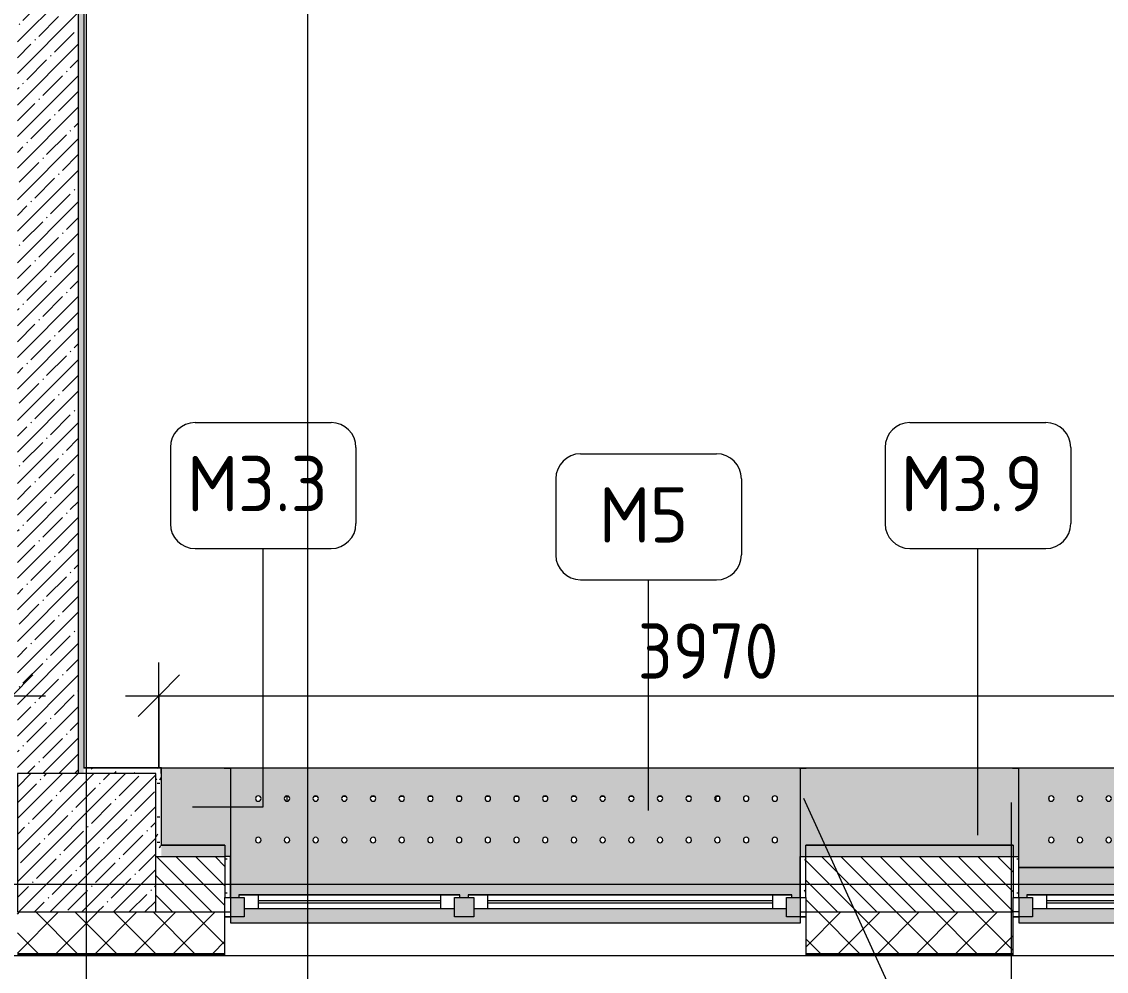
# Model space of a CAD drawing. Header units: millimetres. Extents: x -8624 to 200327, y -8553 to 29000.
# Drawn here: x 143775 to 147697, y -315 to 3118 of the extents above; entities that cross this region are included whole.
import ezdxf

# ---------------------------------------------------------------- set-up
doc = ezdxf.new("R2010")
doc.units = ezdxf.units.MM
doc.linetypes.add('Осевая', pattern=[15875, 3175, -2381.25, 7937.5, -2381.25])
for name, color, linetype, lineweight in [('A-ANNO-DIMS', 7, 'Continuous', 9), ('A-ANNO-DIMS-100', 7, 'Continuous', 9), ('A-GLAZ-2', 7, 'Continuous', 9), ('A-WALL-3', 7, 'Continuous', 9), ('A-WALL-4', 7, 'Continuous', 13), ('I-WALL-5', 7, 'Continuous', 9), ('M-EQPM-1', 7, 'Continuous', 9), ('S-COLS-2', 7, 'Continuous', 9), ('Знаки', 7, 'Continuous', 9), ('Марки для знаков', 7, 'Continuous', 9), ('Оси', 7, 'Continuous', 9), ('Оси-2', 7, 'Осевая', 9)]:
    doc.layers.add(name, color=color, linetype=linetype, lineweight=lineweight)
doc.layers.add('I-WALL-7', color=9, linetype='Continuous', lineweight=9, true_color=0x808080)
doc.layers.add('Знаки-1', color=7, linetype='Continuous', lineweight=9, true_color=0xd7cfbf)
doc.styles.add('GOST Common_1', font='GOST_Common.ttf', dxfattribs={"height": 200})
doc.styles.add('ISOCPEUR_1', font='isocpeur.ttf', dxfattribs={"width": 0.9, "height": 200})
doc.dimstyles.new('ISO-2_0_0_9К_Средний_округл2', dxfattribs={"dimscale": 304.8, "dimtxt": 199.196235, "dimasz": 0.492126, "dimexe": 0.393701, "dimexo": 0, "dimgap": 0, "dimtad": 1, "dimdec": 0, "dimrnd": 10, "dimzin": 0, "dimdsep": 46, "dimtxsty": 'ISOCPEUR_1', "dimblk1": 'OBLIQUE', "dimblk2": 'OBLIQUE', "dimsah": 1, "dimcen": 0.09, "dimdle": 0.393701, "dimazin": 0, "dimtfac": 1, "dimtdec": 4, "dimtix": 1, "dimtmove": 0, "dimatfit": 3, "dimfxl": 1, "dimtvp": 1, "dimtolj": 1, "dimtzin": 0, "dimarcsym": 2})
pattern_1 = [(0, (96349.85, 0), (121.92, 30.48), [10.058, -81.382, 10.058, -81.382, -487.68]), (0, (96349.85, 0), (121.92, 30.48), [-182.88, 10.058, -172.822, 10.058, -81.382, -213.36]), (0, (96349.85, 0), (121.92, 30.48), [-457.2, 10.058, -50.902, 10.058, -142.342]), (120, (96395.57, 15.24), (-87.356454, 90.345817), [10.058, -81.382, 10.058, -81.382, -487.68]), (120, (96395.57, 15.24), (-87.356454, 90.345817), [-182.88, 10.058, -172.822, 10.058, -81.382, -213.36]), (120, (96395.57, 15.24), (-87.356454, 90.345817), [-457.2, 10.058, -50.902, 10.058, -142.342]), (240, (96410.81, 76.2), (-34.563546, -120.825817), [10.058, -81.382, 10.058, -81.382, -487.68]), (240, (96410.81, 76.2), (-34.563546, -120.825817), [-182.88, 10.058, -172.822, 10.058, -81.382, -213.36]), (240, (96410.81, 76.2), (-34.563546, -120.825817), [-457.2, 10.058, -50.902, 10.058, -142.342])]

# ---------------------------------------------------------------- blocks, each defined once
blk = doc.blocks.new('BSC_Колонна _Прямоугольная - 500х500-V179-План зашивки приборов отопления в осях 3 этажа 12-23')
at = {"layer": 'S-COLS-2'}
h = blk.add_hatch(dxfattribs=at)
h.set_pattern_fill('FP_126', color=256, style=0, pattern_type=2)
h.set_pattern_definition([(45, (-47660, -150), (-57.02463, 57.02463), []), (45, (-47602.975, -150), (-57.02463, 57.02463), [100.806, -20.161, 3.353, -16.808])])
h.paths.add_polyline_path([(-250, -250), (250, -250), (250, 250), (-250, 250), (-250, -205.9)])
for p, q in [((250, 250), (-250, 250)), ((-250, 250), (-250, -250)), ((250, -250), (250, 250)), ((-250, -250), (250, -250))]:
    blk.add_line(p, q, dxfattribs=at)
blk = doc.blocks.new('120_Окно_СКБ_2Ст - 120_Окно_СКБ_2Ст 2100х2400 _мал створка справа_-V199-План зашивки приборов отопления в осях 3 этажа 12-23')
at = {"layer": 'A-GLAZ-2'}
for p, q in [((-1050, -127), (-1050, -57)), ((-1050, -57), (-980, -57)), ((-1030.8, -57), (-1050, -57)), ((-980, -57), (-980, -127)), ((150, -127), (150, -57)), ((150, -57), (220, -57)), ((220, -57), (220, -127)), ((980, -127), (980, -57)), ((980, -57), (1050, -57)), ((1050, -57), (1029.2, -57)), ((1050, -57), (1050, -127)), ((150, -87), (-980, -87)), ((-980, -87), (-980, -127)), ((-930, -137), (-930, -87)), ((-930, -107), (100, -107)), ((100, -117), (-930, -117)), ((100, -137), (100, -87)), ((150, -127), (150, -87)), ((980, -87), (220, -87)), ((220, -87), (220, -127)), ((270, -137), (270, -87)), ((270, -107), (930, -107)), ((930, -117), (270, -117)), ((930, -137), (930, -87)), ((980, -127), (980, -87)), ((-980, -127), (-1050, -127)), ((-980, -127), (-1000, -127)), ((-1000, -127), (-1000, -137)), ((-1000, -137), (170, -137)), ((170, -137), (-1000, -137)), ((220, -127), (150, -127)), ((170, -127), (150, -127)), ((170, -137), (170, -127)), ((220, -127), (200, -127)), ((200, -127), (200, -137)), ((200, -137), (1000, -137)), ((1000, -137), (200, -137)), ((1050, -127), (980, -127)), ((1000, -127), (980, -127)), ((1000, -137), (1000, -127))]:
    blk.add_line(p, q, dxfattribs=at)
blk = doc.blocks.new('120_Окно_СКБ_1Ст - 120_Окно_СКБ_1Ст 900х2500_h_-V209-План зашивки приборов отопления в осях 3 этажа 12-23')
at = {"layer": 'A-GLAZ-2'}
for p, q in [((-450, -127), (-450, -57)), ((-450, -57), (-380, -57)), ((-430, -57), (-450, -57)), ((-380, -57), (-380, -127)), ((380, -127), (380, -57)), ((380, -57), (450, -57)), ((450, -57), (430, -57)), ((450, -57), (450, -127)), ((380, -87), (-380, -87)), ((-380, -87), (-380, -127)), ((-330, -137), (-330, -87)), ((-330, -107), (330, -107)), ((330, -117), (-330, -117)), ((330, -137), (330, -87)), ((380, -127), (380, -87)), ((-380, -127), (-450, -127)), ((-380, -127), (-400, -127)), ((-400, -127), (-400, -137)), ((-400, -137), (400, -137)), ((400, -137), (-400, -137)), ((450, -127), (380, -127)), ((400, -127), (380, -127)), ((400, -137), (400, -127))]:
    blk.add_line(p, q, dxfattribs=at)
blk = doc.blocks.new('radiator_prado_classic_z_tip_30_po exemplyaru - Classic Z Тип 30-500-30677899-План зашивки приборов отопления в осях 3 этажа 12-23')
at = {"layer": 'M-EQPM-1'}
for p, q in [((11.7, 146), (23.3, 146)), ((17.5, 146), (11.7, 146)), ((17.5, 146), (17.5, 127.9)), ((17.5, 146), (17.5, 127.9)), ((17.5, 146), (18.5, 146)), ((21.2, 146), (17.5, 146)), ((17.5, 146), (21.2, 146)), ((23.1, 146), (17.5, 146)), ((18.5, 146), (21.2, 146)), ((23.1, 146), (18.5, 146)), ((21.2, 146), (23.1, 146)), ((23.1, 146), (21.2, 146)), ((21.2, 146), (23.1, 146)), ((115.5, 146), (127.1, 146)), ((127.1, 146), (115.5, 146)), ((219.2, 146), (230.8, 146)), ((230.8, 146), (219.2, 146)), ((323, 146), (334.6, 146)), ((334.6, 146), (323, 146)), ((426.7, 146), (438.3, 146)), ((438.3, 146), (426.7, 146)), ((530.5, 146), (542.1, 146)), ((542.1, 146), (530.5, 146)), ((634.2, 146), (644.7, 146)), ((644.7, 146), (634.2, 146)), ((738, 146), (749.6, 146)), ((749.6, 146), (738, 146)), ((841.7, 146), (853.3, 146)), ((853.3, 146), (841.7, 146)), ((945.5, 146), (957.1, 146)), ((957.1, 146), (945.5, 146)), ((1049.2, 146), (1060.8, 146)), ((1060.8, 146), (1049.2, 146)), ((1153, 146), (1164.6, 146)), ((1164.6, 146), (1153, 146)), ((1256.7, 146), (1268.3, 146)), ((1268.3, 146), (1256.7, 146)), ((1360.5, 146), (1371.8, 146)), ((1371.8, 146), (1360.5, 146)), ((1464.2, 146), (1475.8, 146)), ((1475.8, 146), (1464.2, 146)), ((1567.5, 145.6), (1567.5, 130.3)), ((1567.5, 145.6), (1567.5, 130.3)), ((1568, 146), (1579.6, 146)), ((1568.5, 146), (1578.7, 146)), ((1578.7, 146), (1568.5, 146)), ((1568.5, 146), (1578.7, 146)), ((1578.7, 146), (1568.5, 146)), ((1578.7, 146), (1568.5, 146)), ((1582.5, 132.9), (1582.5, 142.9)), ((1582.5, 132.9), (1582.5, 142.9))]:
    blk.add_line(p, q, dxfattribs=at)
blk = doc.blocks.new('radiator_prado_classic_z_tip_30_po exemplyaru - Classic Z Тип 30-500-V227-План зашивки приборов отопления в осях 3 этажа 12-23')
at = {"layer": 'M-EQPM-1'}
for p, q in [((32.5, 112.1), (32.5, 123.8)), ((32.5, 112.1), (32.5, 123.8)), ((667.5, 126.8), (667.5, 109.1)), ((667.5, 126.8), (667.5, 109.1))]:
    blk.add_line(p, q, dxfattribs=at)
blk = doc.blocks.new('Зашивка радиатора_ с перфорацией М5 - Зашивка радиатора_ с перфорацией М5-V241-План зашивки приборов отопления в осях 3 этажа 12-23')
at = {"layer": 'Знаки-1'}
h = blk.add_hatch(color=256, dxfattribs=at)
h.paths.add_polyline_path([(1750, 380), (-310, 380), (-310, -179.9), (1750, -179.9), (1750, 296.2)])
h.paths.add_polyline_path([(-256.4, 328.3), (870.8, 328.3), (870.8, 288.3), (890.8, 288.3), (890.8, 278.3), (-279.2, 278.3), (-279.2, 288.3), (-259.2, 288.3), (-259.2, 328.3), (-257, 328.3)])
h.paths.add_polyline_path([(1464.3, 328.3), (1700.8, 328.3), (1700.8, 288.3), (1720.8, 287.9), (1720.8, 278.3), (920.8, 278.3), (920.8, 288.3), (940.8, 288.3), (940.8, 328.3), (1100.8, 328.3)])
h.paths.add_polyline_path([(1442.5, 90.4), (1447.5, 89), (1451.2, 85.4), (1452.5, 80.2), (1451.2, 75.4), (1447.5, 71.7), (1442.5, 70.4), (1437.5, 71.7), (1433.8, 75.4), (1432.5, 80.4), (1433.8, 85.4), (1437.5, 89), (1439.9, 90)])
h.paths.add_polyline_path([(1650, 90.4), (1655, 89), (1658.7, 85.4), (1660, 80.2), (1658.7, 75.4), (1655, 71.7), (1650, 70.4), (1645, 71.7), (1641.3, 75.4), (1640, 80.4), (1641.3, 85.4), (1645, 89), (1647.4, 90)])
h.paths.add_polyline_path([(1131.2, 90.4), (1136.2, 89), (1139.9, 85.4), (1141.2, 80.2), (1139.9, 75.4), (1136.2, 71.7), (1131.2, 70.4), (1126.2, 71.7), (1122.6, 75.4), (1121.2, 80.4), (1122.6, 85.4), (1126.2, 89), (1128.7, 90)])
h.paths.add_polyline_path([(1235, 90.4), (1240, 89), (1243.7, 85.4), (1245, 80.2), (1243.7, 75.4), (1240, 71.7), (1235, 70.4), (1230, 71.7), (1226.3, 75.4), (1225, 80.4), (1226.3, 85.4), (1230, 89), (1232.4, 90)])
h.paths.add_polyline_path([(923.7, 90.4), (928.7, 89), (932.4, 85.4), (933.7, 80.2), (932.4, 75.4), (928.7, 71.7), (923.7, 70.4), (918.7, 71.7), (915.1, 75.4), (913.7, 80.4), (915.1, 85.4), (919, 89.1), (921.2, 90)])
h.paths.add_polyline_path([(1338.7, 90.4), (1343.7, 89), (1347.4, 85.4), (1348.7, 80.2), (1347.4, 75.4), (1343.7, 71.7), (1338.7, 70.4), (1333.7, 71.7), (1330.1, 75.4), (1328.7, 80.4), (1330.1, 85.4), (1333.7, 89), (1336.2, 90)])
h.paths.add_polyline_path([(820, 90.4), (825, 89), (828.7, 85.4), (830, 80.2), (828.7, 75.4), (825, 71.7), (820, 70.4), (815, 71.7), (811.3, 75.4), (810, 80.4), (811.3, 85.4), (815, 89), (817.4, 90)])
h.paths.add_polyline_path([(1546.2, 90.4), (1551.2, 89), (1554.9, 85.4), (1556.2, 80.2), (1554.9, 75.4), (1551.2, 71.7), (1546.2, 70.4), (1541.2, 71.7), (1537.6, 75.4), (1536.2, 80.4), (1537.6, 85.4), (1541.2, 89), (1543.7, 90)])
h.paths.add_polyline_path([(1027.5, 90.4), (1032.5, 89), (1036.2, 85.4), (1037.5, 80.2), (1036.2, 75.4), (1032.5, 71.7), (1027.5, 70.4), (1022.5, 71.7), (1018.8, 75.4), (1017.5, 80.4), (1018.8, 85.4), (1022.5, 89), (1024.9, 90)])
h.paths.add_polyline_path([(197.5, 90.4), (202.5, 89), (206.2, 85.4), (207.5, 80.2), (206.2, 75.4), (202.5, 71.7), (197.5, 70.4), (192, 72.1), (188.8, 75.4), (187.5, 80.4), (188.8, 85.4), (192.5, 89), (194.9, 90)])
h.paths.add_polyline_path([(508.7, 90.4), (513.7, 89), (517.4, 85.4), (518.7, 80.2), (517.4, 75.4), (513.7, 71.7), (508.7, 70.4), (503.7, 71.7), (500.1, 75.4), (498.7, 80.4), (500.1, 85.4), (503.7, 89), (506.2, 90)])
h.paths.add_polyline_path([(93.7, 90.4), (98.7, 89), (102.4, 85.4), (103.7, 80.2), (102.4, 75.4), (98.7, 71.7), (93.7, 70.4), (88.7, 71.7), (85.1, 75.4), (83.7, 80.4), (85.1, 85.4), (88.7, 89), (91.2, 90)])
h.paths.add_polyline_path([(405, 90.4), (410, 89), (413.7, 85.4), (415, 80.2), (413.7, 75.4), (410, 71.7), (405, 70.4), (400, 71.7), (396.3, 75.4), (395, 80.4), (396.3, 85.4), (400, 89), (402.4, 90)])
h.paths.add_polyline_path([(-217.5, 90.4), (-212.5, 89), (-208.8, 85.4), (-207.5, 80.2), (-208.8, 75.4), (-212.5, 71.7), (-217.5, 70.4), (-222.5, 71.7), (-226.2, 75.4), (-227.5, 80.4), (-226.2, 85.4), (-222.5, 89), (-220.1, 90)])
h.paths.add_polyline_path([(612.5, 90.4), (617.5, 89), (621.2, 85.4), (622.5, 80.2), (621.2, 75.4), (617.5, 71.7), (612.5, 70.4), (607.5, 71.7), (603.8, 75.4), (602.5, 80.4), (603.8, 85.4), (607.5, 89), (609.9, 90)])
h.paths.add_polyline_path([(716.2, 90.4), (721.2, 89), (724.9, 85.4), (726.2, 80.2), (724.9, 75.4), (721.2, 71.7), (716.2, 70.4), (711.2, 71.7), (707.6, 75.4), (706.2, 80.4), (707.6, 85.4), (711.2, 89), (713.7, 90)])
h.paths.add_polyline_path([(-10, 90.4), (-5, 89), (-1.3, 85.4), (0, 80.2), (-1.3, 75.4), (-5, 71.7), (-10, 70.4), (-15, 71.7), (-18.7, 75.4), (-20, 80.4), (-18.7, 85.4), (-15, 89), (-12.6, 90)])
h.paths.add_polyline_path([(-113.8, 90.4), (-108.8, 89), (-105.1, 85.4), (-103.8, 80.2), (-105.1, 75.4), (-108.8, 71.7), (-113.8, 70.4), (-118.8, 71.7), (-122.4, 75.4), (-123.8, 80.4), (-122.4, 85.4), (-118.8, 89), (-116.3, 90)])
h.paths.add_polyline_path([(301.2, 90.4), (306.2, 89), (309.9, 85.4), (311.2, 80.2), (309.9, 75.4), (306.2, 71.7), (301.2, 70.4), (296.2, 71.7), (292.6, 75.4), (291.2, 80.4), (292.6, 85.4), (296.2, 89), (298.7, 90)])
h.paths.add_polyline_path([(716.2, -59.6), (721.2, -61), (724.9, -64.6), (726.2, -69.6), (724.9, -74.6), (721.2, -78.3), (716.2, -79.6), (711.2, -78.3), (707.6, -74.6), (706.2, -69.6), (707.6, -64.6), (711.2, -61), (713.7, -60)])
h.paths.add_polyline_path([(923.7, -59.6), (928.7, -61), (932.4, -64.6), (933.7, -69.6), (932.4, -74.6), (928.7, -78.3), (923.7, -79.6), (918.7, -78.3), (915.1, -74.6), (913.7, -69.6), (915.1, -64.6), (919, -60.9), (921.2, -60)])
h.paths.add_polyline_path([(1027.5, -59.6), (1032.5, -61), (1036.2, -64.6), (1037.5, -69.6), (1036.2, -74.6), (1032.5, -78.3), (1027.5, -79.6), (1022.5, -78.3), (1018.8, -74.6), (1017.5, -69.6), (1018.8, -64.6), (1022.5, -61), (1024.9, -60)])
h.paths.add_polyline_path([(1131.2, -59.6), (1136.2, -61), (1139.9, -64.6), (1141.2, -69.6), (1139.9, -74.6), (1136.2, -78.3), (1131.2, -79.6), (1126.2, -78.3), (1122.6, -74.6), (1121.2, -69.6), (1122.6, -64.6), (1126.2, -61), (1128.7, -60)])
h.paths.add_polyline_path([(1235, -59.6), (1240, -61), (1243.7, -64.6), (1245, -69.6), (1243.7, -74.6), (1240, -78.3), (1235, -79.6), (1230, -78.3), (1226.3, -74.6), (1225, -69.6), (1226.3, -64.6), (1230, -61), (1232.4, -60)])
h.paths.add_polyline_path([(1338.7, -59.6), (1343.7, -61), (1347.4, -64.6), (1348.7, -69.6), (1347.4, -74.6), (1343.7, -78.3), (1338.7, -79.6), (1333.7, -78.3), (1330.1, -74.6), (1328.7, -69.6), (1330.1, -64.6), (1333.7, -61), (1336.2, -60)])
h.paths.add_polyline_path([(1442.5, -59.6), (1447.5, -61), (1451.2, -64.6), (1452.5, -69.6), (1451.2, -74.6), (1447.5, -78.3), (1442.5, -79.6), (1437.5, -78.3), (1433.8, -74.6), (1432.5, -69.6), (1433.8, -64.6), (1437.5, -61), (1439.9, -60)])
h.paths.add_polyline_path([(1546.2, -59.6), (1551.2, -61), (1555.2, -65.3), (1556.2, -69.6), (1554.9, -74.6), (1551.2, -78.3), (1546.2, -79.6), (1541.2, -78.3), (1537.6, -74.6), (1536.2, -69.6), (1537.6, -64.6), (1541.2, -61), (1543.7, -60)])
h.paths.add_polyline_path([(1650, -59.6), (1655, -61), (1658.7, -64.6), (1660, -69.6), (1658.7, -74.6), (1655, -78.3), (1650, -79.6), (1645, -78.3), (1641.3, -74.6), (1640, -69.6), (1641.3, -64.6), (1645, -61), (1647.4, -60)])
h.paths.add_polyline_path([(820, -59.6), (825, -61), (828.7, -64.6), (830, -69.6), (828.7, -74.6), (825, -78.3), (820, -79.6), (815, -78.3), (811.3, -74.6), (810, -69.6), (811.3, -64.6), (815, -61), (817.4, -60)])
h.paths.add_polyline_path([(93.7, -59.6), (98.7, -61), (102.4, -64.6), (103.7, -69.6), (102.4, -74.6), (98.7, -78.3), (93.7, -79.6), (88.7, -78.3), (85.1, -74.6), (83.7, -69.6), (85.1, -64.6), (88.7, -61), (91.2, -60)])
h.paths.add_polyline_path([(508.7, -59.6), (513.7, -61), (517.4, -64.6), (518.7, -69.6), (517.4, -74.6), (513.7, -78.3), (508.7, -79.6), (503.7, -78.3), (500.1, -74.6), (498.7, -69.6), (500.1, -64.6), (503.7, -61), (506.2, -60)])
h.paths.add_polyline_path([(-113.8, -59.6), (-108.8, -61), (-105.1, -64.6), (-103.8, -69.6), (-105.1, -74.6), (-108.8, -78.3), (-113.8, -79.6), (-118.8, -78.3), (-122.4, -74.6), (-123.8, -69.6), (-122.4, -64.6), (-118.8, -61), (-116.3, -60)])
h.paths.add_polyline_path([(301.2, -59.6), (306.2, -61), (309.9, -64.6), (311.2, -69.6), (309.9, -74.6), (306.2, -78.3), (301.2, -79.6), (296.2, -78.3), (292.6, -74.6), (291.2, -69.6), (292.6, -64.6), (296.2, -61), (298.7, -60)])
h.paths.add_polyline_path([(197.5, -59.6), (202.5, -61), (206.2, -64.6), (207.5, -69.6), (206.2, -74.6), (202.5, -78.3), (197.5, -79.6), (192, -77.9), (188.8, -74.6), (187.5, -69.6), (188.8, -64.6), (192.5, -61), (194.9, -60)])
h.paths.add_polyline_path([(-217.5, -59.6), (-212.5, -61), (-208.8, -64.6), (-207.5, -69.6), (-208.8, -74.6), (-212.5, -78.3), (-217.5, -79.6), (-222.5, -78.3), (-226.2, -74.6), (-227.5, -69.6), (-226.2, -64.6), (-222.5, -61), (-220.1, -60)])
h.paths.add_polyline_path([(612.5, -59.6), (617.5, -61), (621.2, -64.6), (622.5, -69.6), (621.2, -74.6), (617.5, -78.3), (612.5, -79.6), (607.5, -78.3), (603.8, -74.6), (602.5, -69.6), (603.8, -64.6), (607.5, -61), (609.9, -60)])
h.paths.add_polyline_path([(405, -59.6), (410, -61), (413.7, -64.6), (415, -69.6), (413.7, -74.6), (410, -78.3), (405, -79.6), (400, -78.3), (396.3, -74.6), (395, -69.6), (396.3, -64.6), (400, -61), (402.4, -60)])
h.paths.add_polyline_path([(-10, -59.6), (-5, -61), (-1.3, -64.6), (0, -69.6), (-1.3, -74.6), (-5, -78.3), (-10, -79.6), (-15, -78.3), (-18.7, -74.6), (-20, -69.6), (-18.7, -64.6), (-15, -61), (-12.6, -60)])
at = {"layer": 'Знаки'}
for p, q in [((1750, 380), (-310, 380)), ((-310, 380), (-310, 288.3)), ((1750, -179.9), (1750, 380)), ((-310, 140.3), (-310, -179.9)), ((-310, -179.9), (1750, -179.9))]:
    blk.add_line(p, q, dxfattribs=at)
for centre, start, end in [((-217.5, 80.4), 0, 180), ((-217.5, 80.4), 180, 0), ((-113.8, 80.4), 0, 180), ((-113.8, 80.4), 180, 0), ((-10, 80.4), 0, 180), ((-10, 80.4), 180, 360), ((93.7, 80.4), 0, 180), ((93.7, 80.4), 180, 0), ((197.5, 80.4), 0, 180), ((197.5, 80.4), 180, 0), ((301.2, 80.4), 0, 180), ((301.2, 80.4), 180, 0), ((405, 80.4), 0, 180), ((405, 80.4), 180, 0), ((508.7, 80.4), 0, 180), ((508.7, 80.4), 180, 0), ((612.5, 80.4), 0, 180), ((612.5, 80.4), 180, 0), ((716.2, 80.4), 0, 180), ((716.2, 80.4), 180, 0), ((820, 80.4), 0, 180), ((820, 80.4), 180, 0), ((923.7, 80.4), 0, 180), ((923.7, 80.4), 180, 360), ((1027.5, 80.4), 0, 180), ((1027.5, 80.4), 180, 0), ((1131.2, 80.4), 0, 180), ((1131.2, 80.4), 180, 360), ((1235, 80.4), 0, 180), ((1235, 80.4), 180, 0), ((1338.7, 80.4), 0, 180), ((1338.7, 80.4), 180, 0), ((1442.5, 80.4), 0, 180), ((1442.5, 80.4), 180, 360), ((1546.2, 80.4), 0, 180), ((1546.2, 80.4), 180, 0), ((1650, 80.4), 0, 180), ((1650, 80.4), 180, 360), ((-217.5, -69.6), 0, 180), ((-217.5, -69.6), 180, 0), ((-113.8, -69.6), 0, 180), ((-113.8, -69.6), 180, 0), ((-10, -69.6), 0, 180), ((-10, -69.6), 180, 0), ((93.7, -69.6), 0, 180), ((93.7, -69.6), 180, 0), ((197.5, -69.6), 0, 180), ((197.5, -69.6), 180, 0), ((301.2, -69.6), 0, 180), ((301.2, -69.6), 180, 0), ((405, -69.6), 0, 180), ((405, -69.6), 180, 0), ((508.7, -69.6), 0, 180), ((508.7, -69.6), 180, 0), ((612.5, -69.6), 0, 180), ((612.5, -69.6), 180, 0), ((716.2, -69.6), 0, 180), ((716.2, -69.6), 180, 0), ((820, -69.6), 0, 180), ((820, -69.6), 180, 0), ((923.7, -69.6), 0, 180), ((923.7, -69.6), 180, 0), ((1027.5, -69.6), 0, 180), ((1027.5, -69.6), 180, 0), ((1131.2, -69.6), 0, 180), ((1131.2, -69.6), 180, 0), ((1235, -69.6), 0, 180), ((1235, -69.6), 180, 0), ((1338.7, -69.6), 0, 180), ((1338.7, -69.6), 180, 0), ((1442.5, -69.6), 0, 180), ((1442.5, -69.6), 180, 0), ((1546.2, -69.6), 0, 180), ((1546.2, -69.6), 180, 0), ((1650, -69.6), 0, 180), ((1650, -69.6), 180, 0)]:
    blk.add_arc(centre, 10, start, end, dxfattribs=at)
blk = doc.blocks.new('Зашивка радиатора_ с перфорацией М1 - Зашивка радиатора_ с перфорацией М1-V242-План зашивки приборов отопления в осях 3 этажа 12-23')
at = {"layer": 'Знаки-1'}
h = blk.add_hatch(color=256, dxfattribs=at)
h.paths.add_polyline_path([(85.4, 380), (-430, 380), (-430, 180), (430, 180), (430, 380), (380, 380)])
h.paths.add_polyline_path([(-380, 328.3), (380, 328.3), (380, 288.3), (400, 288.3), (400, 278.3), (-400, 278.3), (-400, 288.3), (-380, 288.3), (-380, 296.2)])
h = blk.add_hatch(color=256, dxfattribs=at)
h.paths.add_polyline_path([(430, 180), (-430, 180), (-430, -179.9), (430.2, -179.9), (430, 179.9)])
h.paths.add_polyline_path([(312.2, 90.4), (317.2, 89), (320.9, 85.4), (322.2, 80.2), (320.9, 75.4), (317.2, 71.7), (312.2, 70.4), (307.2, 71.7), (303.6, 75.4), (302.2, 80.4), (303.6, 85.4), (307.2, 89), (309.7, 90)])
h.paths.add_polyline_path([(104.7, 90.4), (109.7, 89), (113.4, 85.4), (114.7, 80.2), (113.4, 75.4), (109.7, 71.7), (104.7, 70.4), (99.7, 71.7), (96.1, 75.4), (94.7, 80.4), (96.1, 85.4), (99.7, 89), (102.2, 90)])
h.paths.add_polyline_path([(-206.5, 90.4), (-201.5, 89), (-197.8, 85.4), (-196.5, 80.2), (-197.8, 75.4), (-201.5, 71.7), (-206.5, 70.4), (-211.5, 71.7), (-215.2, 75.4), (-216.5, 80.4), (-215.2, 85.4), (-211.5, 89), (-209.1, 90)])
h.paths.add_polyline_path([(-310.3, 90.4), (-305.3, 89), (-301.6, 85.4), (-300.3, 80.2), (-301.6, 75.4), (-305.3, 71.7), (-310.3, 70.4), (-315.3, 71.7), (-318.9, 75.4), (-320.3, 80.4), (-318.9, 85.4), (-315.3, 89), (-312.8, 90)])
h.paths.add_polyline_path([(1, 90.4), (6, 89), (9.7, 85.4), (11, 80.2), (9.7, 75.4), (6, 71.7), (1, 70.4), (-4, 71.7), (-7.7, 75.4), (-9, 80.4), (-7.7, 85.4), (-4, 89), (-1.6, 90)])
h.paths.add_polyline_path([(-102.8, 90.4), (-97.8, 89), (-94.1, 85.4), (-92.8, 80.2), (-94.1, 75.4), (-97.8, 71.7), (-102.8, 70.4), (-107.8, 71.7), (-111.4, 75.4), (-112.8, 80.4), (-111.4, 85.4), (-107.8, 89), (-105.3, 90)])
h.paths.add_polyline_path([(208.5, 90.4), (213.5, 89), (217.2, 85.4), (218.5, 80.2), (217.2, 75.4), (213.5, 71.7), (208.5, 70.4), (203.5, 71.7), (199.8, 75.4), (198.5, 80.4), (199.8, 85.4), (203.5, 89), (205.9, 90)])
h.paths.add_polyline_path([(1, -59.6), (6, -61), (9.7, -64.6), (11, -69.6), (9.7, -74.6), (6, -78.3), (1, -79.6), (-4, -78.3), (-7.7, -74.6), (-9, -69.6), (-7.7, -64.6), (-4, -61), (-1.6, -60)])
h.paths.add_polyline_path([(208.5, -59.6), (213.5, -61), (217.2, -64.6), (218.5, -69.6), (217.2, -74.6), (213.5, -78.3), (208.5, -79.6), (203.5, -78.3), (199.8, -74.6), (198.5, -69.6), (199.8, -64.6), (203.5, -61), (205.9, -60)])
h.paths.add_polyline_path([(104.7, -59.6), (109.7, -61), (113.4, -64.6), (114.7, -69.6), (113.4, -74.6), (109.7, -78.3), (104.7, -79.6), (99.7, -78.3), (96.1, -74.6), (94.7, -69.6), (96.1, -64.6), (99.7, -61), (102.2, -60)])
h.paths.add_polyline_path([(-102.8, -59.6), (-97.8, -61), (-94.1, -64.6), (-92.8, -69.6), (-94.1, -74.6), (-97.8, -78.3), (-102.8, -79.6), (-107.8, -78.3), (-111.4, -74.6), (-112.8, -69.6), (-111.4, -64.6), (-107.8, -61), (-105.3, -60)])
h.paths.add_polyline_path([(312.2, -59.6), (317.2, -61), (320.9, -64.6), (322.2, -69.6), (320.9, -74.6), (317.2, -78.3), (312.2, -79.6), (307.2, -78.3), (303.6, -74.6), (302.2, -69.6), (303.6, -64.6), (307.2, -61), (309.7, -60)])
h.paths.add_polyline_path([(-310.3, -59.6), (-305.3, -61), (-301.6, -64.6), (-300.3, -69.6), (-301.6, -74.6), (-305.3, -78.3), (-310.3, -79.6), (-315.3, -78.3), (-318.9, -74.6), (-320.3, -69.6), (-318.9, -64.6), (-315.3, -61), (-312.8, -60)])
h.paths.add_polyline_path([(-206.5, -59.6), (-201.5, -61), (-197.8, -64.6), (-196.5, -69.6), (-197.8, -74.6), (-201.5, -78.3), (-206.5, -79.6), (-211.5, -78.3), (-215.2, -74.6), (-216.5, -69.6), (-215.2, -64.6), (-211.5, -61), (-209.1, -60)])
at = {"layer": 'Знаки'}
for p, q in [((430, 380), (-430, 380)), ((-430, 380), (-430, 288.3)), ((430, 288.3), (430, 380)), ((-430, 180), (430, 180)), ((430, 180), (-430, 180)), ((-430, 140.3), (-430, 100.3)), ((430.2, -179.9), (430.2, 140.3)), ((-430, -179.9), (430.2, -179.9))]:
    blk.add_line(p, q, dxfattribs=at)
for centre, start, end in [((-310.3, 80.4), 180, 0), ((-310.3, 80.4), 0, 180), ((-206.5, 80.4), 0, 180), ((-206.5, 80.4), 180, 360), ((-102.8, 80.4), 0, 180), ((-102.8, 80.4), 180, 0), ((1, 80.4), 0, 180), ((1, 80.4), 180, 0), ((104.7, 80.4), 0, 180), ((104.7, 80.4), 180, 360), ((208.5, 80.4), 0, 180), ((208.5, 80.4), 180, 0), ((312.2, 80.4), 0, 180), ((312.2, 80.4), 180, 0), ((-310.3, -69.6), 0, 180), ((-310.3, -69.6), 180, 0), ((-206.5, -69.6), 0, 180), ((-206.5, -69.6), 180, 0), ((-102.8, -69.6), 0, 180), ((-102.8, -69.6), 180, 0), ((1, -69.6), 0, 180), ((1, -69.6), 180, 0), ((104.7, -69.6), 0, 180), ((104.7, -69.6), 180, 0), ((208.5, -69.6), 0, 180), ((208.5, -69.6), 180, 0), ((312.2, -69.6), 0, 180), ((312.2, -69.6), 180, 0)]:
    blk.add_arc(centre, 10, start, end, dxfattribs=at)
blk = doc.blocks.new('Зашивка без перфорации М3 - М3_3-V247-План зашивки приборов отопления в осях 3 этажа 12-23')
at = {"layer": 'Знаки-1'}
blk.add_hatch(color=256, dxfattribs=at).paths.add_polyline_path([(-428.7, 180), (-430, 180), (-430, -179.9), (-178.7, -179.7), (-178.7, 100.3), (-408.7, 100.3), (-408.7, 140.3), (-428.7, 140.3)])
at = {"layer": 'Знаки'}
for p, q in [((-428.7, 180), (-430, 180)), ((-430, 180), (-430, -179.9)), ((-430, -179.9), (-169.8, -179.9))]:
    blk.add_line(p, q, dxfattribs=at)
blk = doc.blocks.new('Зашивка без перфорации М3 - М3_9-30988409-План зашивки приборов отопления в осях 3 этажа 12-23')
at = {"layer": 'Знаки-1'}
blk.add_hatch(color=256, dxfattribs=at).paths.add_polyline_path([(-430, 180), (-430, -179.9), (360.2, -179.9), (360.2, 140.3), (340.3, 140.3), (340.3, 100.3), (-409.7, 100.3), (-410.7, 140.3), (-429.7, 140.3), (-429.7, 180)])
at = {"layer": 'Знаки'}
for p, q in [((-430, 180), (-430, -179.9)), ((360.2, -179.9), (360.2, 140.3)), ((-430, -179.9), (360.2, -179.9))]:
    blk.add_line(p, q, dxfattribs=at)
blk = doc.blocks.new('Зашивка_ опоясывающая панель - Зашивка_ опоясывающая панель-31040900-План зашивки приборов отопления в осях 3 этажа 12-23')
at = {"layer": 'Знаки'}
blk.add_line((-430, 180), (-406, 180), dxfattribs=at)
blk = doc.blocks.new('Зашивка_ опоясывающая панель - Зашивка_ опоясывающая панель-V248-План зашивки приборов отопления в осях 3 этажа 12-23')
at = {"layer": 'Знаки-1'}
blk.add_hatch(color=256, dxfattribs=at).paths.add_polyline_path([(-406, 179.9), (-406, 180), (-407.2, 179.9)])
at = {"layer": 'Знаки'}
blk.add_line((-430, 180), (-406, 180), dxfattribs=at)
blk = doc.blocks.new('DIMBLOCK37-План зашивки приборов отопления в осях 3 этажа 12-23')
at = {"layer": 'A-ANNO-DIMS-100'}
for p, q in [((139780.6, 420), (139780.6, 801.6)), ((143740.8, 420), (143740.8, 801.6)), ((139660.6, 681.6), (143860.8, 681.6)), ((139780.6, 681.6), (139780.6, 420)), ((143740.8, 681.6), (143740.8, 420))]:
    blk.add_line(p, q, dxfattribs=at)
at = {"layer": 'A-ANNO-DIMS-100', "lineweight": 20}
for p, q in [((139780.6, 681.6), (139855.6, 756.6)), ((143740.8, 681.6), (143815.8, 756.6)), ((139780.6, 681.6), (139705.6, 606.6)), ((143740.8, 681.6), (143665.8, 606.6))]:
    blk.add_line(p, q, dxfattribs=at)
at = {"layer": 'A-ANNO-DIMS-100', "color": 0, "insert": (141507.9, 942.9), "char_height": 200, "width": 606.782, "attachment_point": 1, "line_spacing_factor": 1.149209, "style": 'ISOCPEUR_1'}
blk.add_mtext('3960', dxfattribs=at)
blk = doc.blocks.new('_Oblique')
at = {"color": 0, "linetype": 'ByBlock', "lineweight": -2}
blk.add_line((-0.5, -0.5), (0.5, 0.5), dxfattribs=at)
blk = doc.blocks.new('DIMBLOCK38-План зашивки приборов отопления в осях 3 этажа 12-23')
at = {"layer": 'A-ANNO-DIMS-100'}
for p, q in [((144270.9, 420.2), (144270.9, 801.6)), ((148239.8, 420.2), (148239.8, 801.6)), ((144150.9, 681.6), (148359.8, 681.6)), ((144270.9, 681.6), (144270.9, 420.2)), ((148239.8, 681.6), (148239.8, 420.2))]:
    blk.add_line(p, q, dxfattribs=at)
at = {"layer": 'A-ANNO-DIMS-100', "lineweight": 20}
for p, q in [((144270.9, 681.6), (144345.9, 756.6)), ((148239.8, 681.6), (148314.8, 756.6)), ((144270.9, 681.6), (144195.9, 606.6)), ((148239.8, 681.6), (148164.8, 606.6))]:
    blk.add_line(p, q, dxfattribs=at)
at = {"layer": 'A-ANNO-DIMS-100', "color": 0, "insert": (146002.6, 942.9), "char_height": 200, "width": 606.782, "attachment_point": 1, "line_spacing_factor": 1.149209, "style": 'ISOCPEUR_1'}
blk.add_mtext('3970', dxfattribs=at)
blk = doc.blocks.new('Марка_Знаки - В прямоуг_Наименование краткое-30718135-План зашивки приборов отопления в осях 3 этажа 12-23')
at = {"layer": 'Марки для знаков'}
for p, q in [((-2.455, 2.278), (2.455, 2.278)), ((-3.355, 1.378), (-3.355, -1.384)), ((3.355, 1.378), (3.355, -1.378)), ((-2.461, -2.278), (2.455, -2.278))]:
    blk.add_line(p, q, dxfattribs=at)
for centre, radius, start, end in [((-2.455, 1.378), 0.9, 90, 180), ((2.455, 1.378), 0.9, 0, 90), ((-2.461, -1.384), 0.893, 180, 270), ((2.455, -1.378), 0.9, 270, 0)]:
    blk.add_arc(centre, radius, start, end, dxfattribs=at)

msp = doc.modelspace()

# ---------------------------------------------------------------- hatches: boundary and pattern name
at = {"layer": 'A-WALL-3'}
h = msp.add_hatch(dxfattribs=at)
h.set_pattern_fill('FP_137', color=256, style=0, pattern_type=2)
h.set_pattern_definition([(135, (96349.85, 0), (-35.35534, -35.35534), [])])
h.paths.add_polyline_path([(161759.8, -100), (161759.8, 100), (161509.8, 100), (161509.8, -100), (161537.9, -100)])
h.paths.add_polyline_path([(160447.4, -100), (160609.8, -100), (160609.8, 100), (160059.8, 100), (160059.8, -100), (160083.9, -100)])
h.paths.add_polyline_path([(157902.8, -100), (157959.8, -100), (157959.8, 100), (157759.8, 100), (157759.8, -100)])
h.paths.add_polyline_path([(153904.1, -100), (154159.8, -100), (154159.8, 100), (153259.8, 100), (153259.8, -100), (153540.6, -100)])
h.paths.add_polyline_path([(151723.1, -100), (151859.8, -100), (151859.8, 100), (151109.8, 100), (151109.8, -100), (151359.6, -100)])
h.paths.add_polyline_path([(148759.8, -100), (149009.8, -100), (149009.8, 100), (148759.8, 100)])
h.paths.add_polyline_path([(147359.8, -100), (147359.8, 100), (146609.8, 100), (146609.8, -100), (146997.4, -100)])
h.paths.add_polyline_path([(144452.8, -100), (144509.8, -100), (144509.8, 100), (144259.8, 100), (144259.8, -100)])
h.paths.add_polyline_path([(140454.1, -100), (140659.8, -100), (140659.8, 100), (139759.8, 100), (139759.8, -100), (140090.6, -100)])
h.paths.add_polyline_path([(139009.8, -100), (139259.8, -100), (139259.8, 100), (139009.8, 100)])
h.paths.add_polyline_path([(137909.5, -100), (138109.8, -100), (138109.8, 100), (137489.8, 100), (137489.8, -100), (137546, -100)])
h = msp.add_hatch(dxfattribs=at)
h.set_pattern_fill('FP_138', color=256, style=0, pattern_type=2)
h.set_pattern_definition([(45, (96349.85, 0), (-70.71068, 70.71068), []), (135, (96349.85, 0), (-70.71068, -70.71068), [])])
h.paths.add_polyline_path([(151859.8, -250), (151859.8, -100), (151109.8, -100), (151109.8, -250), (151723.1, -250)])
h.paths.add_polyline_path([(152976.9, -250), (152976.9, -100), (152759.8, -100), (152759.8, -250), (152813.6, -250)])
h.paths.add_polyline_path([(148815, -250), (149009.8, -250), (149009.8, -100), (148259.8, -100), (148259.8, -250), (148451.4, -250)])
h.paths.add_polyline_path([(146997.4, -250), (147359.8, -250), (147359.8, -100), (146609.8, -100), (146609.8, -250), (146633.9, -250)])
h.paths.add_polyline_path([(144452.8, -250), (144509.8, -250), (144509.8, -100), (143759.8, -100), (143759.8, -250), (144089.3, -250)])
h.paths.add_polyline_path([(140090.6, -250), (140659.8, -250), (140659.8, -100), (139009.8, -100), (139009.8, -250), (139727.1, -250)])
h.paths.add_polyline_path([(137909.5, -250), (138109.8, -250), (138109.8, -100), (137489.8, -100), (137489.8, -250), (137546, -250)])
h.paths.add_polyline_path([(135365, -250), (135389.8, -250), (135389.8, -100), (135082.5, -100), (135082.5, -250)])
at = {"layer": 'I-WALL-5'}
h = msp.add_hatch(dxfattribs=at)
h.set_pattern_fill('FP_135', color=256, style=0, pattern_type=2)
h.set_pattern_definition([(45, (96349.85, 0), (-57.02463, 57.02463), []), (45, (96406.87, 0), (-57.02463, 57.02463), [100.806, -20.161, 3.353, -16.808])])
h.paths.add_polyline_path([(143907.5, 400), (143979.8, 400), (143979.8, 7400), (143759.8, 7400), (143759.8, 400)])
at = {"layer": 'I-WALL-7'}
h = msp.add_hatch(dxfattribs=at)
h.set_pattern_fill('FP_183', color=256, style=0, pattern_type=2)
h.set_pattern_definition(pattern_1)
h.paths.add_polyline_path([(143979.8, 400), (143999.8, 400), (143999.8, 7380), (143979.8, 7380), (143979.8, 592.1)])
h = msp.add_hatch(dxfattribs=at)
h.set_pattern_fill('FP_183', color=256, style=0, pattern_type=2)
h.set_pattern_definition(pattern_1)
h.paths.add_polyline_path([(144259.8, 400), (144279.8, 400), (144279.8, 420), (143999.8, 420), (143999.8, 400), (144089.3, 400)])
h = msp.add_hatch(dxfattribs=at)
h.set_pattern_fill('FP_183', color=256, style=0, pattern_type=2)
h.set_pattern_definition(pattern_1)
h.paths.add_polyline_path([(144259.8, 100), (144279.8, 100), (144279.8, 400), (144259.8, 400), (144259.8, 160.1)])
h = msp.add_hatch(dxfattribs=at)
h.set_pattern_fill('FP_183', color=256, style=0, pattern_type=2)
h.set_pattern_definition(pattern_1)
h.paths.add_polyline_path([(146997.4, 100), (147359.8, 100), (147359.8, 140), (146609.8, 140), (146609.8, 100), (146633.9, 100)])
h.paths.add_polyline_path([(144509.8, 100), (144509.8, 140), (144279.8, 140), (144279.8, 100), (144452.8, 100)])
h = msp.add_hatch(dxfattribs=at)
h.set_pattern_fill('FP_183', color=256, style=0, pattern_type=2)
h.set_pattern_definition(pattern_1)
h.paths.add_polyline_path([(144529.8, -48), (144529.8, 100), (144509.8, 100), (144509.8, -48)])
h = msp.add_hatch(dxfattribs=at)
h.set_pattern_fill('FP_183', color=256, style=0, pattern_type=2)
h.set_pattern_definition(pattern_1)
h.paths.add_polyline_path([(146609.8, -48), (146609.8, 100), (146589.8, 100), (146589.8, -48)])
h = msp.add_hatch(dxfattribs=at)
h.set_pattern_fill('FP_183', color=256, style=0, pattern_type=2)
h.set_pattern_definition(pattern_1)
h.paths.add_polyline_path([(147379.8, -48), (147379.8, 100), (147359.8, 100), (147360.9, -48)])

# ---------------------------------------------------------------- linework, layer by layer
at = {"layer": 'A-WALL-3'}
for p, q in [((144509.8, -258), (144509.8, -48)), ((146609.8, -48), (146609.8, -258)), ((147359.8, -258), (147359.8, -48)), ((144509.8, -100), (144530.6, -100)), ((146590.6, -100), (146609.8, -100)), ((147359.8, -100), (147360.9, -100)), ((152759.8, -258), (138109.8, -258))]:
    msp.add_line(p, q, dxfattribs=at)
at = {"layer": 'A-WALL-4'}
for p, q in [((143979.8, 7400), (143979.8, 400)), ((143999.8, 7380), (143999.8, 420)), ((144279.8, 400), (144279.8, 140)), ((144259.8, 100), (144509.8, 100)), ((144259.8, -100), (144509.8, -100)), ((146609.8, -100), (147359.8, -100)), ((143759.8, -250), (144509.8, -250)), ((143759.8, -253), (144509.8, -253)), ((146609.8, -250), (147359.8, -250)), ((146609.8, -253), (147359.8, -253))]:
    msp.add_line(p, q, dxfattribs=at)
at = {"layer": 'I-WALL-5'}
for p, q in [((144000.8, 421), (144000.8, 7379)), ((144279.8, 420), (143999.8, 420)), ((144280.8, 421), (144000.8, 421)), ((144279.8, 400), (144279.8, 420)), ((144280.8, 141), (144280.8, 421)), ((144509.8, 140), (144279.8, 140)), ((144509.8, 141), (144280.8, 141)), ((144509.8, 141), (144509.8, -48)), ((147359.8, 141), (146609.8, 141)), ((146609.8, -48), (146609.8, 141)), ((147359.8, 140), (146609.8, 140)), ((147359.8, 141), (147359.8, -48)), ((144530.8, 100), (144509.8, 100)), ((144529.8, -48), (144529.8, 100)), ((144530.8, -48), (144530.8, 100)), ((146588.8, 100), (147380.8, 100)), ((146588.8, 100), (146588.8, -48)), ((146589.8, 100), (146589.8, -48)), ((147379.8, -48), (147379.8, 100)), ((147380.8, -48), (147380.8, 100)), ((144509.8, -48), (144530.8, -48)), ((146588.8, -48), (146609.8, -48)), ((147359.8, -48), (147380.8, -48)), ((147379.8, -100), (147360.9, -100))]:
    msp.add_line(p, q, dxfattribs=at)
at = {"layer": 'Марки для знаков'}
for p, q in [((144648.3, 279.9), (144648.3, 1213.5)), ((147232.3, 177.1), (147232.3, 1213.5)), ((146041.7, 267), (146041.7, 1100.4)), ((144392.4, 279.9), (144648.3, 279.9)), ((146602.4, 311), (147017.2, -598.8)), ((147352.7, 295.3), (147352.7, -371))]:
    msp.add_line(p, q, dxfattribs=at)
at = {"layer": 'Оси'}
for p, q in [((144009.8, -1906.3), (144009.8, 593.7)), ((144809.8, -1906.3), (144809.8, 593.7))]:
    msp.add_line(p, q, dxfattribs=at)
at = {"layer": 'Оси-2'}
for p, q in [((144009.8, 593.7), (144009.8, 24850)), ((144809.8, 593.7), (144809.8, 24850)), ((135246.3, 0), (178599.8, 0))]:
    msp.add_line(p, q, dxfattribs=at)

# ---------------------------------------------------------------- block references
at = {"layer": 'A-GLAZ-2', "rotation": 180}
for name, p in [('120_Окно_СКБ_2Ст - 120_Окно_СКБ_2Ст 2100х2400 _мал створка справа_-V199-План зашивки приборов отопления в осях 3 этажа 12-23', (145559.8, -175)), ('120_Окно_СКБ_1Ст - 120_Окно_СКБ_1Ст 900х2500_h_-V209-План зашивки приборов отопления в осях 3 этажа 12-23', (147809.8, -175))]:
    msp.add_blockref(name, p, dxfattribs=at)
at = {"layer": 'M-EQPM-1'}
for name, p in [('radiator_prado_classic_z_tip_30_po exemplyaru - Classic Z Тип 30-500-30677899-План зашивки приборов отопления в осях 3 этажа 12-23', (144716.8, 172)), ('radiator_prado_classic_z_tip_30_po exemplyaru - Classic Z Тип 30-500-V227-План зашивки приборов отопления в осях 3 этажа 12-23', (147457.1, 192))]:
    msp.add_blockref(name, p, dxfattribs=at)
at = {"layer": 'S-COLS-2'}
msp.add_blockref('BSC_Колонна _Прямоугольная - 500х500-V179-План зашивки приборов отопления в осях 3 этажа 12-23', (144009.8, 150), dxfattribs=at)
at = {"layer": 'Знаки', "rotation": 180}
for name, p in [('Зашивка без перфорации М3 - М3_3-V247-План зашивки приборов отопления в осях 3 этажа 12-23', (144101.2, 240.3)), ('Зашивка радиатора_ с перфорацией М5 - Зашивка радиатора_ с перфорацией М5-V241-План зашивки приборов отопления в осях 3 этажа 12-23', (146280.6, 240.3)), ('Зашивка без перфорации М3 - М3_9-30988409-План зашивки приборов отопления в осях 3 этажа 12-23', (146950.2, 240.3)), ('Зашивка радиатора_ с перфорацией М1 - Зашивка радиатора_ с перфорацией М1-V242-План зашивки приборов отопления в осях 3 этажа 12-23', (147809.8, 240.3))]:
    msp.add_blockref(name, p, dxfattribs=at)
at = {"layer": 'Знаки'}
for name, p in [('Зашивка_ опоясывающая панель - Зашивка_ опоясывающая панель-31040900-План зашивки приборов отопления в осях 3 этажа 12-23', (144937.4, 240.3)), ('Зашивка_ опоясывающая панель - Зашивка_ опоясывающая панель-31040900-План зашивки приборов отопления в осях 3 этажа 12-23', (147017.1, 240.3)), ('Зашивка_ опоясывающая панель - Зашивка_ опоясывающая панель-V248-План зашивки приборов отопления в осях 3 этажа 12-23', (147787.4, 240.3))]:
    msp.add_blockref(name, p, dxfattribs=at)
at = {"layer": 'Марки для знаков', "xscale": 99.99999999999993, "yscale": 99.99999999999993, "zscale": 99.99999999999993}
for p in [(144648.3, 1441.3), (147232.3, 1441.3), (146041.7, 1328.2)]:
    msp.add_blockref('Марка_Знаки - В прямоуг_Наименование краткое-30718135-План зашивки приборов отопления в осях 3 этажа 12-23', p, dxfattribs=at)

# ---------------------------------------------------------------- texts
at = {"layer": 'Марки для знаков', "char_height": 200, "attachment_point": 1, "style": 'GOST Common_1'}
for s, insert, width in [('\\fGOST Common|b0|i0|c204|p34|;М', (144371.8, 1548.3), 224.472), ('3.3', (144557, 1548.3), 408.861), ('\\fGOST Common|b0|i0|c204|p34|;М', (146952.8, 1548.3), 224.472), ('3.9', (147138, 1548.3), 416.877), ('\\fGOST Common|b0|i0|c204|p34|;М', (145861.2, 1435.3), 224.472), ('\\fGOST Common|b0|i0|c204|p34|;5', (146046.4, 1435.3), 176.371)]:
    msp.add_mtext(s, dxfattribs=dict(at, insert=insert, width=width))

# ---------------------------------------------------------------- dimensions: what is measured, and where the dimension line sits
at = {"layer": 'A-ANNO-DIMS'}
for base, p1, p2, override, picture, middle in [((143740.8, 681.6), (139780.6, 420), (143740.8, 420), {"dimpost": '<>', "dimfxl": 3960.241119}, 'DIMBLOCK37-План зашивки приборов отопления в осях 3 этажа 12-23', (141760.7, 781.6)), ((148239.8, 681.6), (144270.9, 420.2), (148239.8, 420.2), {"dimpost": '<>', "dimfxl": 3968.938313}, 'DIMBLOCK38-План зашивки приборов отопления в осях 3 этажа 12-23', (146255.4, 781.6))]:
    dim = msp.add_linear_dim(base=base, p1=p1, p2=p2, dimstyle='ISO-2_0_0_9К_Средний_округл2', override=override, dxfattribs=at)
    dim.commit()
    dim.dimension.update_dxf_attribs({"geometry": picture, "text_midpoint": middle})

doc.saveas('drawing.dxf')
